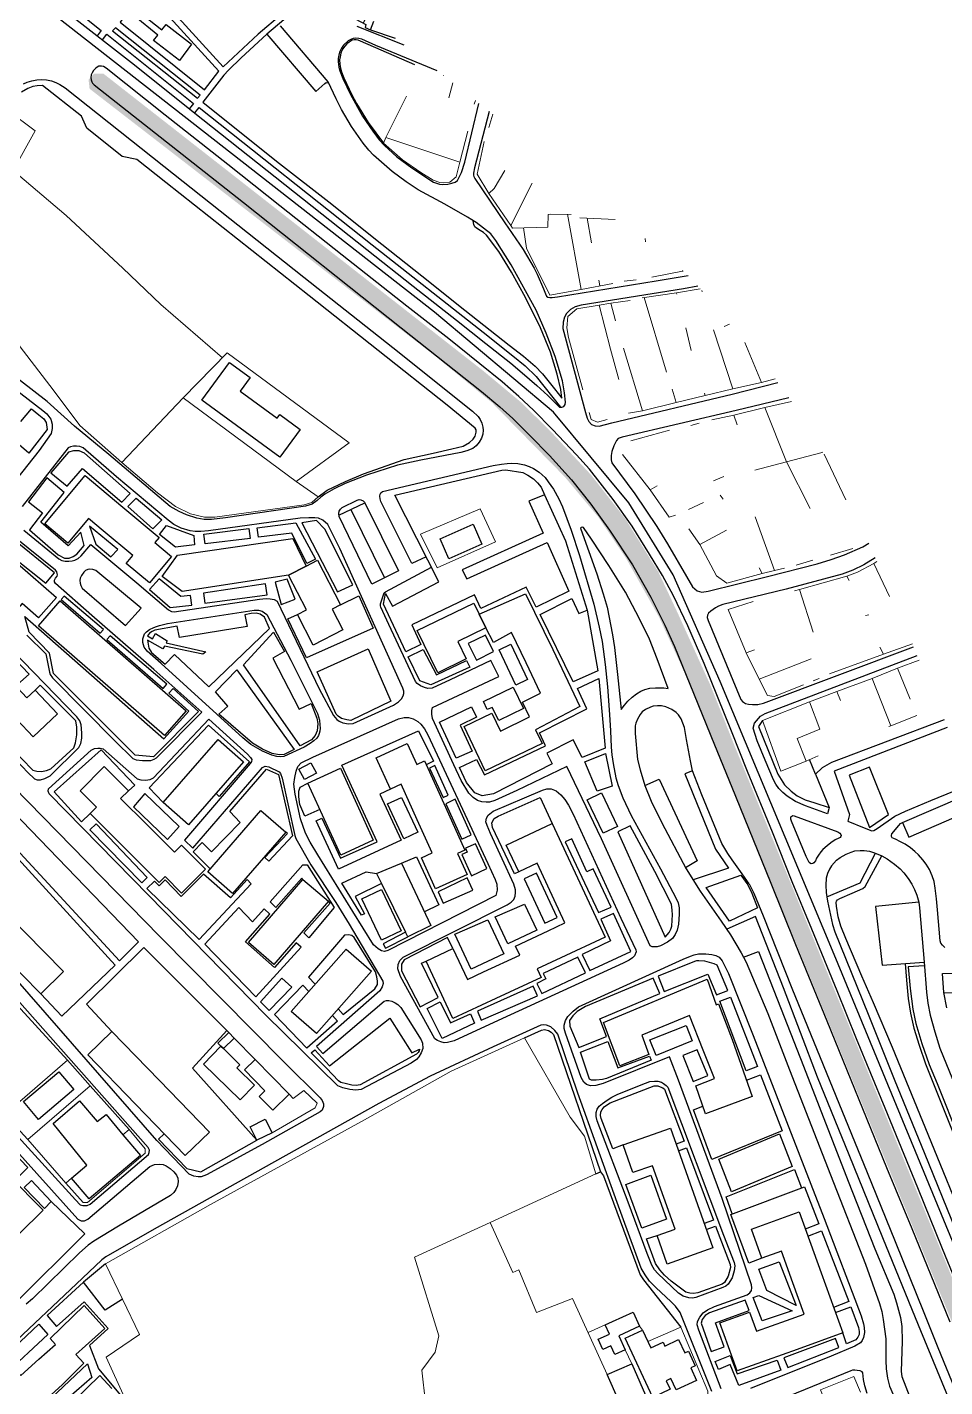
# Model space of a CAD drawing. Header units: metres. Extents: x -1319 to 2200, y -1209 to 1268.
# Drawn here: x 715.5 to 1026.6, y -133.4 to 327.3 of the extents above; entities that cross this region are included whole.
import ezdxf

# ---------------------------------------------------------------- set-up
doc = ezdxf.new("R2010")
doc.units = ezdxf.units.M
for name, color, linetype, lineweight, true_color in [('CLADIRI_CONTUR', 7, 'Continuous', 25, 0x4b5962), ('LIMITA_STUDIU', 7, 'Continuous', 25, 0x354c40), ('PARCELE_CONTUR', 7, 'Continuous', 13, 0xb58c63), ('PAVAJ', 7, 'Continuous', 25, 0xd1d6d2), ('STRAZI', 7, 'Continuous', 25, 0xc4cccb), ('VERDE_PLIN', 7, 'Continuous', 25, 0x286847)]:
    doc.layers.add(name, color=color, linetype=linetype, lineweight=lineweight, true_color=true_color)

msp = doc.modelspace()

# ---------------------------------------------------------------- hatches: boundary and pattern name
at = {"layer": 'VERDE_PLIN'}
h = msp.add_hatch(color=256, dxfattribs=at)
h.dxf.hatch_style = 1
h.paths.add_polyline_path([(873.02, 200.16), (897.77, 174.91), (909.18, 161.27), (918.59, 147.27), (929.64, 127.57), (940.73, 103.52), (949.02, 82.81), (1053.29, -170.39), (1056.74, -164.06), (955.31, 83.83), (947.18, 104.23), (936.07, 128.72), (929.57, 142.57), (918.26, 160.78), (906.7, 175.56), (893.54, 189.73), (883.17, 200.02), (870.09, 210.88), (741.38, 311.56), (738.15, 311.51), (736.34, 309.5), (736.68, 306.45), (853.69, 215.99), (873.02, 200.16)])

# ---------------------------------------------------------------- linework, layer by layer
at = {"layer": 'CLADIRI_CONTUR'}
for points in [[(791.1, 208.64), (787.7, 203.98), (800.26, 194.81), (801.14, 196.03), (808.06, 190.98), (801.18, 181.56), (774.72, 200.88), (784.11, 213.74), (791.1, 208.64)], [(751.3, 148.25), (741.23, 156.69), (736.29, 160.83), (729.28, 152.47), (721.48, 159.01), (735.21, 175.38), (747.95, 164.7), (760.22, 154.42), (758.82, 152.75), (764.49, 148), (756.96, 139.02), (749.09, 145.62), (751.3, 148.25)], [(869.66, 152.1), (858.51, 147.17), (855.52, 153.95), (866.67, 158.88), (869.66, 152.1)], [(766.43, 148.38), (805.57, 154.03), (810.08, 144.73), (804.08, 141.62), (768.04, 136.08), (761.24, 141.2), (766.43, 148.38)], [(685.52, 113.73), (698.69, 130.07), (712.21, 145.57), (725.41, 134.07), (719.4, 127.17), (713.83, 132.02), (706.33, 123.42), (699.53, 115.62), (705.65, 110.29), (715.38, 100.06), (718.24, 102.69), (725.75, 94.69), (717.52, 86.81), (711.98, 92.73), (709.88, 90.66), (698.5, 102.08), (698.5, 102.08), (685.52, 113.73)], [(810.18, 129.92), (804.08, 141.62), (810.08, 144.73), (813.9, 146.74), (821.78, 131.62), (818.89, 130.11), (822.52, 123.15), (812.52, 117.94), (807.11, 128.32), (810.18, 129.92)], [(885.85, 93.65), (883.48, 98.63), (889.55, 101.67), (884.72, 111.9), (879.74, 122.16), (873.59, 118.84), (871, 123.79), (868.75, 128.39), (884.45, 135.35), (893.73, 116.44), (893.73, 116.44), (902.89, 97.11), (887.89, 89.26), (887.89, 89.26), (890.14, 84.59), (870.77, 75.35), (863.63, 90.31), (873, 94.89), (875.96, 88.71), (885.85, 93.65)], [(762.08, 87.27), (719.31, 124.46), (726.65, 132.9), (769.41, 95.7), (762.08, 87.27)], [(864.36, 113.23), (854.7, 108.52), (847.72, 122.85), (866.91, 132.19), (868.75, 128.39), (871, 123.79), (861.48, 119.16), (864.36, 113.23)], [(788.87, 78.36), (770.16, 57.05), (761.58, 64.58), (780.29, 85.89), (788.87, 78.36)], [(847.61, 77.5), (850.16, 78.66), (857.27, 63.04), (863.9, 48.47), (861.37, 47.32), (864.62, 40.17), (853.95, 35.32), (849.16, 45.84), (852.83, 47.51), (847.74, 58.7), (842.25, 70.75), (838.64, 69.11), (833.79, 79.76), (844.38, 84.58), (847.61, 77.5)], [(733.48, 68.59), (741.65, 76.76), (749.82, 68.59), (747.21, 65.98), (756.05, 57.14), (765.48, 47.71), (767.88, 50.11), (775.94, 42.05), (767.81, 33.92), (762.27, 39.46), (760.29, 37.47), (748.33, 49.42), (736.88, 60.88), (739.04, 63.04), (733.48, 68.59)], [(809.51, 72.34), (807.6, 75.91), (811.64, 78.08), (813.56, 74.51), (809.51, 72.34)], [(821.83, 46.77), (810.68, 71.13), (821.69, 76.17), (832.84, 51.81), (821.83, 46.77)], [(915.63, 56.49), (910.78, 54.18), (905.36, 65.52), (910.21, 67.84), (915.63, 56.49)], [(785.17, 33.79), (776.71, 41.14), (794.73, 61.91), (803.19, 54.57), (785.17, 33.79)], [(850.75, 10.87), (859.83, 15.1), (864.73, 4.59), (870.23, 7.16), (882.48, 12.86), (881.03, 15.96), (892.15, 21.15), (897.82, 23.79), (888.39, 44.01), (882.14, 41.1), (877.92, 50.16), (893.51, 57.43), (911.45, 18.95), (896.44, 11.95), (888.41, 8.2), (889.75, 5.33), (874.42, -1.81), (859.83, -8.61), (850.75, 10.87)], [(817.61, 31.12), (799.12, 9.71), (790.52, 17.14), (809.01, 38.54), (817.61, 31.12)], [(835.64, 17.98), (828.96, 31.95), (835.59, 35.12), (842.27, 21.15), (835.64, 17.98)], [(720.13, -0.29), (700.69, 19.45), (708.45, 27.09), (727.88, 7.35), (720.13, -0.29)], [(832.2, 7.43), (813.57, -13.72), (805.04, -6.21), (823.67, 14.94), (832.2, 7.43)], [(945.99, 4.69), (949.11, -3.94), (949.91, -3.61), (954.53, -15.75), (961.27, -35.03), (945.49, -40.91), (942.22, -31.46), (948.48, -28.98), (944.7, -19.32), (940.09, -7.62), (923.9, -14.28), (926.3, -20.85), (916.37, -24.63), (910.88, -9.95), (945.99, 4.69)], [(687.17, -39.57), (720.92, -73.55), (712.86, -81.56), (679.1, -47.58), (683.7, -42.96), (650.39, -8.69), (658.4, -0.94), (691.89, -34.96), (687.17, -39.57)], [(769.12, -55.08), (752.21, -37.63), (736.03, -20.95), (744.25, -12.98), (760.42, -29.66), (777.34, -47.11), (769.12, -55.08)], [(781.22, -17.97), (780.18, -17), (783.85, -13.33), (785.69, -15.3), (782.09, -18.81), (781.22, -17.97)], [(792.57, -31.2), (787.68, -36.2), (775.27, -24.06), (781.22, -17.97), (782.09, -18.81), (787.65, -24.26), (786.58, -25.34), (792.57, -31.2)], [(798.74, -39.68), (794.16, -34.99), (796.13, -33.07), (789.21, -26), (792.8, -22.49), (804.29, -34.25), (798.74, -39.68)], [(731.34, -32.72), (719.31, -42.8), (714.25, -36.75), (726.28, -26.67), (731.34, -32.72)], [(747.99, -47.98), (747.99, -47.98), (753.95, -55.03), (736.54, -69.77), (730.57, -62.72), (735.77, -58.33), (724.29, -44.22), (733.28, -36.52), (739.3, -43.53), (742.32, -41.09), (747.99, -47.98)], [(796.22, -42.71), (798.52, -47.31), (793.41, -49.87), (791.11, -45.27), (796.22, -42.71)], [(933.58, -45.75), (947.94, -86.36), (932.49, -91.82), (929.06, -82.1), (935.13, -79.95), (927.55, -58.48), (920.86, -60.84), (917.53, -51.42), (933.58, -45.75)], [(974.8, -58.73), (954.25, -67.3), (949.97, -56.33), (970.6, -47.72), (974.8, -58.73)], [(976.48, -120.73), (956.24, -128.03), (950.36, -111.73), (960.42, -108.1), (962.77, -114.61), (972.95, -110.94), (978.89, -108.79), (975.07, -98.22), (971.18, -87.41), (964.56, -89.8), (961.03, -79.99), (977.19, -74.16), (984.62, -94.77), (991.97, -115.15), (976.48, -120.73)], [(706.74, -146.86), (698.68, -154.12), (703.62, -159.6), (695.79, -166.65), (684.48, -154.11), (700.37, -139.8), (712.6, -128.77), (713.38, -129.63), (719.52, -124.09), (725.1, -119.06), (723.3, -117.06), (734.86, -105.9), (741.82, -113.62), (732.06, -122.42), (734.74, -125.38), (727.34, -132.77), (718.78, -140.49), (716.55, -138.02), (706.74, -146.86)], [(914.72, -122.51), (913.37, -119.54), (910.63, -120.79), (909.05, -117.32), (912.88, -115.58), (911.45, -112.43), (913.92, -111.31), (920.94, -108.12), (923.12, -112.91), (916.09, -116.1), (918.27, -120.89), (914.72, -122.51)], [(932.15, -131.36), (933.51, -134.26), (927.63, -137.01), (918.24, -116.92), (924.11, -114.17), (926.98, -120.24), (931.08, -118.33), (931.68, -119.61), (936.36, -117.43), (938.45, -121.92), (939.65, -121.36), (941.97, -126.33), (940.45, -127.04), (942.43, -131.29), (935.57, -134.49), (933.76, -130.61), (932.15, -131.36)], [(919.54, -146.08), (912.17, -129.24), (920.52, -125.59), (927.89, -142.43), (919.54, -146.08)]]:
    msp.add_lwpolyline(points, close=True, dxfattribs=at)
at = {"layer": 'LIMITA_STUDIU'}
msp.add_lwpolyline([(1040.11, -110.56), (989.66, 11.69), (950.46, 105.61), (934.55, 141.7), (919.42, 166.15), (893.99, 196.81), (853.63, 230.76), (719.55, 335.48), (662.11, 381.28), (621.55, 413.55), (591.28, 431.79), (549.56, 447.32), (429.26, 468.99), (309.99, 484.25), (270.14, 489.23), (197.57, 511.35), (34.44, 566.53)], dxfattribs=at)
at = {"layer": 'PARCELE_CONTUR'}
for points in [[(856.54, 310.94), (856.61, 310.92)], [(859.78, 308.43), (858.48, 303.42)], [(844.15, 303.95), (837.11, 289.89), (862.19, 281.53), (864.9, 292.13)], [(867.45, 302.45), (867.05, 301.2)], [(710.75, 278.71), (718.19, 292.16), (708.9, 299.17), (700.88, 286.15), (710.75, 278.71)], [(872.02, 293.36), (873.34, 297.85)], [(837.11, 289.89), (836.33, 288.07), (842.78, 282.4), (848.92, 278.09), (853.1, 275.43), (855.43, 274.65), (856.69, 274.57), (858.81, 274.78), (860.89, 276.58), (862.19, 281.53)], [(870.43, 288.56), (868.04, 277.48), (872, 270.97), (873.83, 272.6), (877.46, 278.73)], [(747.56, 179.85), (733.36, 192.29), (724.7, 204.01), (710.25, 222.83), (709.15, 225.1), (708.23, 227.83), (705.25, 250.4), (697.85, 256.78), (710.75, 278.71), (728.78, 263.46), (747.93, 245.61), (760.87, 233.38), (781.7, 215.31)], [(872, 270.97), (879.46, 260.08), (886.69, 274.5)], [(893.07, 263.92), (892.1, 263.87), (892, 259.54), (880.01, 259.23), (879.46, 260.08)], [(898.69, 263.9), (903.34, 238.45), (892.7, 236.56), (884.76, 252.43), (883.82, 259.33)], [(893.07, 263.92), (899.87, 263.89)], [(902.87, 262.66), (914.79, 262.13)], [(906.77, 254.2), (905.32, 262.55)], [(925, 255.66), (925.15, 254.61)], [(937.67, 244.86), (937.71, 244.65), (927.26, 242.61)], [(937.87, 244.68), (937.71, 244.65)], [(903.34, 238.45), (914.01, 240.45)], [(909.29, 241.61), (909.63, 239.63)], [(917.94, 241.29), (921.97, 241.69)], [(924.03, 235.66), (935.63, 237.35), (935.71, 236.79)], [(932.25, 210.43), (924.64, 235.75)], [(935.63, 237.35), (943.67, 238.69)], [(944.38, 237.59), (944.24, 238.04)], [(909.47, 233.13), (901.79, 231.91), (898.83, 229.26), (898.49, 225.42), (898.99, 222.15), (903.84, 204.45)], [(913.42, 233.74), (909.47, 233.13), (913.22, 218.21), (916.12, 207.94)], [(914.97, 227.85), (913.42, 233.74), (919.92, 234.71)], [(951.74, 225.84), (953.65, 226.7)], [(938.76, 225.43), (940.56, 217.8)], [(948.14, 224.77), (954.78, 204.78), (964.42, 206.92), (958.83, 220.45)], [(783.27, 216.91), (768.35, 201.7), (806.71, 173.42), (824.65, 186.49), (783.27, 216.91)], [(917.67, 218.5), (924.05, 197.33), (935.49, 200.1), (934.15, 204.64)], [(964.42, 206.92), (969.03, 208.15)], [(935.49, 200.1), (945.33, 202.54), (945.12, 203.28)], [(945.33, 202.54), (954.78, 204.78)], [(768.35, 201.7), (747.56, 179.85), (759.66, 169.56), (765.79, 164.85), (770.92, 162.42), (775.66, 161.28), (779.19, 161.32), (809.36, 165.48), (812.05, 166.24), (814.11, 168.13), (806.71, 173.42)], [(972.92, 179.99), (965.53, 198.44), (955.08, 195.86), (956.22, 192.56)], [(974.6, 200.48), (965.53, 198.44)], [(906.04, 196.73), (906.7, 194.35), (908.86, 193.52), (912.08, 194.41)], [(919.38, 196.49), (924.05, 197.33)], [(947.56, 194.25), (955.08, 195.86)], [(920.18, 187.18), (933.22, 190.77)], [(940.53, 192.38), (943.37, 193.18)], [(917.37, 182.49), (926.68, 170.49), (929.07, 171.92)], [(962.2, 177.17), (972.92, 179.99), (980.97, 164.21)], [(972.92, 179.99), (984.61, 183.08), (985.28, 183.25)], [(985.67, 182.61), (993.06, 167.13)], [(926.68, 170.49), (933.11, 161.23), (935.25, 162)], [(951.72, 175.06), (948.22, 173.6)], [(944.79, 166.25), (939.69, 163.83)], [(950.46, 168.68), (951.4, 167.38)], [(848.84, 155.49), (869.09, 164.07), (874.3, 152.89), (854.55, 144.15), (848.84, 155.49)], [(962.25, 161.36), (968.89, 143.21), (972.24, 143.99)], [(939.78, 157.31), (943.56, 151.98), (952.53, 156.88)], [(943.56, 151.98), (949.16, 141.4), (952.68, 138.88), (964.64, 142.22), (963.69, 144.1)], [(987.88, 148.43), (995.45, 150.66)], [(964.64, 142.22), (968.89, 143.21)], [(976.17, 145.06), (981.84, 146.73)], [(993.36, 141.24), (996.94, 142.6), (1002.48, 145.56), (1007.8, 134.44)], [(1002.48, 145.56), (1003.58, 146.25)], [(977.37, 136.75), (993.36, 141.24), (994.18, 139.85)], [(981.95, 122.27), (977.37, 136.75), (975.66, 136.34)], [(959.27, 115.32), (953.16, 130.02), (961.65, 132.66)], [(999.74, 127.94), (1000.85, 128.17)], [(962.09, 116.32), (959.27, 115.32), (963.61, 106.41)], [(1004.55, 117.27), (1005.85, 114.8), (987.52, 108.14)], [(1015.58, 118.32), (1005.85, 114.8)], [(981.23, 113.24), (963.61, 106.41), (966.51, 100.87), (968.71, 100.55), (978.63, 104.51)], [(1010.53, 110.09), (1017.87, 112.86)], [(981.93, 105.86), (983.97, 106.66)], [(989.98, 102.19), (1001.94, 106.6), (1008.33, 90.61), (1007.59, 90.36)], [(1014.86, 99.61), (1010.53, 110.09), (1001.94, 106.6)], [(980.66, 98.7), (989.98, 102.19), (991.18, 99.17)], [(980.66, 98.7), (984.25, 89.47), (976.51, 86.33), (979.53, 78.65), (971.03, 75.25), (964.74, 92.43), (980.66, 98.7)], [(1008.33, 90.61), (1017.1, 94.09)], [(979.53, 78.65), (983.69, 80.37)], [(783.85, -13.33), (783.24, -12.66), (771.56, -25.39), (793.41, -49.87)], [(723.38, -174.48), (717.55, -166.39), (748.64, -137.32), (742.34, -123.37), (753.61, -115.68), (742.02, -91.77), (777.72, -71.69), (829.9, -42.95), (859.23, -26.48), (884.1, -15.18), (899.56, -42.07), (904.43, -48.5), (908.26, -61.23), (872.44, -77.78)], [(785.69, -15.3), (792.8, -22.49)], [(715.75, -49.59), (707.93, -41.09), (729.15, -22.69), (736.88, -31.48)], [(730.57, -62.72), (728.62, -64.44), (715.75, -49.59), (736.88, -31.48), (750.09, -46.21), (747.99, -47.98)], [(798.52, -47.31), (813.2, -38.92), (813.79, -37.28), (809.29, -32.95), (805.68, -35.75), (804.29, -34.25)], [(750.09, -46.21), (755.47, -52.72), (755.47, -54.23), (736.02, -71), (734.51, -70.95), (728.62, -64.44)], [(850.59, -138.87), (849.25, -127.78), (853.87, -121.73), (855.05, -116.18), (846.81, -89.46), (872.44, -77.78), (880.17, -94.67), (882.19, -93.83), (888.15, -108.2), (900.42, -103.5), (912.17, -129.24)], [(911.45, -112.43), (905.69, -115.04)], [(923.12, -112.91), (924.11, -114.17)], [(925.93, -118.03), (937.14, -113.24), (946.3, -134.92), (946.09, -137.19), (936.68, -141.06)], [(918.27, -120.89), (920.52, -125.59)], [(987, -140.88), (984.45, -134.48), (995.76, -129.94), (997.95, -135.24)]]:
    msp.add_lwpolyline(points, dxfattribs=at)
at = {"layer": 'PAVAJ'}
for points in [[(780.9, 339.84), (779.75, 337.95), (792.65, 330.76), (795.13, 335.09), (796.93, 334.08), (801.11, 341.66), (799.5, 342.59), (800.16, 343.89), (809.86, 338.64), (793.77, 324.98), (782.01, 313.85), (757.6, 340.74), (743.27, 356.53), (741.3, 358.68), (740.29, 359.6), (729.03, 366.16), (715.46, 349.01)], [(717.03, 341.92), (718.65, 343.87), (740.6, 326.24), (739.27, 324.4)], [(748.31, 330.71), (747, 329.07), (775.67, 306.13), (780.46, 312.43), (755.63, 339.78), (752.77, 336.55)], [(829.47, 328.66), (811.94, 337.83), (796.81, 324.93), (813.37, 305.52), (816.41, 308.23), (816.9, 308.52), (817.72, 308.45)], [(753.12, 332.79), (761.18, 326.42), (762.65, 328.25), (771.2, 321.53), (767.1, 316.02), (758.3, 322.79), (759.77, 324.64), (751.79, 331.17)], [(744.5, 326.07), (773.26, 303.27), (774.12, 304.28), (745.42, 327.14), (744.5, 326.07)], [(830.67, 331.17), (829.47, 328.66), (830.36, 328.26), (830.06, 327.25), (831.95, 326.39), (833.05, 329.31)], [(741.07, 323), (742.56, 324.9), (771.9, 301.45), (770.51, 299.74)], [(796.81, 324.93), (788.1, 316.9), (783.77, 312.72), (782.19, 311.04), (775.01, 301.88), (800.09, 281.97), (818.83, 267.31), (833.07, 255.92), (849.29, 243.02), (863.91, 231.38), (878.87, 219.62), (883.78, 215.8), (887.69, 212.43), (890.17, 209.83), (894.25, 204.79), (896.81, 201.55), (896.43, 204.54), (895.17, 209.7), (892.9, 217.14), (889.54, 225.46), (884.46, 235.71), (879.67, 244.28), (875.42, 251.26), (871.26, 256.89), (870.21, 257.79), (869.1, 258.44), (867.82, 259.22), (867.29, 259.68), (866.94, 260.44), (866.73, 261.69)], [(846.94, 314.6), (828.51, 322.6), (827.76, 322.96), (827.06, 323.04), (826.31, 323.02), (825.66, 322.89), (824.69, 322.28), (823.93, 321.72), (823.16, 320.94), (822.48, 320.01), (822.09, 319.15), (821.83, 318.48), (821.62, 317.26), (821.43, 316.21), (821.54, 314.83), (821.71, 313.44), (822.11, 312.16), (822.88, 310.14), (825.57, 304.41), (827.17, 301.49), (831.12, 294.97), (836.33, 288.07)], [(831.95, 326.39), (840.3, 323.65)], [(814.11, 168.13), (817.22, 170.4), (823.44, 173.42), (829.57, 175.99), (843.35, 180.78), (853.1, 182.92), (859.48, 184.39), (863.31, 185.31), (865.49, 186.53), (866.75, 187.67), (867.42, 188.72), (867.72, 190.04), (867.72, 190.92), (867.38, 191.41), (857.87, 199.24), (811.15, 236.3), (762.53, 274.74), (752.66, 282.52), (747.75, 283.52), (735.77, 293.15), (733.88, 297.18), (720.77, 307.51), (718.92, 307.39), (717.45, 307.18), (715.73, 306.51), (713.65, 305.25)], [(772.3, 298.32), (773.82, 300.07), (832.51, 253.53), (870.11, 223.96), (880.14, 215.99), (884.34, 212.55), (888.04, 208.89), (896.36, 198.58)], [(713.41, 193.7), (716.94, 197.96), (719.46, 195.94), (721.14, 194.56), (721.98, 193.34), (722.32, 190.99), (716.1, 182.96), (709.49, 188.6)], [(723.58, 176.29), (729.06, 171.77), (734.3, 177.72), (747.61, 166.33), (750.47, 169.32), (734.97, 182.97), (733.1, 183.75), (731.23, 183.75), (729.51, 183.31), (723.58, 176.29)], [(836.95, 135.37), (839.34, 131.13), (855.1, 139.36), (840.18, 168.73), (876.44, 177.22), (877.83, 177.3), (883.54, 176.42), (885.27, 175.54), (887.11, 174.23), (888.54, 172.93), (889.76, 171.46), (890.94, 168.9), (885.56, 166.67), (890.39, 155.87), (862.96, 143.48), (864.51, 140.37), (891.74, 152.68), (899.09, 136.21), (888.08, 130.79), (884.72, 137.51), (869.34, 130.33), (867.11, 134.91), (845.9, 124.79), (848.94, 118.16), (843.92, 115.66), (836.3, 131.78), (836.95, 135.37)], [(728.06, 169.59), (722.24, 174.59), (716.02, 166.48), (720.68, 162.72), (716.27, 157.03), (726.02, 148.5), (728.12, 147.41), (729.72, 147.41), (731.1, 147.95), (732.36, 148.79), (734.84, 151.65), (733.66, 156.23), (729.38, 151.61), (720.18, 159.63), (728.06, 169.59)], [(749.69, 164.86), (752.47, 167.72), (761.12, 160.37), (758.12, 157.3), (749.69, 164.86)], [(821.19, 162.01), (830.02, 166.13)], [(890.94, 168.9), (897.97, 153.27), (905.39, 129.72)], [(825.28, 163.92), (836.63, 140.73)], [(736.69, 158.2), (738.79, 152.15), (743.92, 147.87), (746.23, 150.37), (736.69, 158.2)], [(760.39, 155.35), (762.78, 158.46), (772.02, 155.01), (772.28, 151.9), (765.85, 151.1), (760.39, 155.35)], [(775.4, 155.53), (790.61, 157.42), (791.07, 154.1), (775.87, 152.28), (775.4, 155.53)], [(793.5, 157.67), (806.57, 159.39), (813.21, 147), (810.27, 145.57), (805.23, 155.82), (793.9, 154.51), (793.5, 157.67)], [(808.63, 159.33), (820.69, 135.93), (825.9, 138.3), (816.44, 157.19), (813.55, 160.13), (808.63, 159.33)], [(702, 146.5), (707.12, 142.38), (711.3, 147.3), (721.81, 138.91), (724.83, 142.46), (710.92, 153.66), (708.03, 153.89), (702, 146.5)], [(757.03, 136.8), (764.04, 130.62), (771.33, 131.44), (770.85, 134.68), (767.63, 134.38), (760.26, 140.33), (757.03, 136.8)], [(775.74, 132.15), (796.88, 135.01), (796.29, 138.71), (775.26, 135.47), (775.74, 132.15)], [(799.53, 139.21), (801.67, 131.71), (806.41, 133.48), (803.6, 140.24), (799.53, 139.21)], [(727.01, 133.33), (740.25, 121.98), (741.36, 123.23), (728.04, 134.52), (727.01, 133.33)], [(821.78, 131.62), (827.91, 134.64), (832.83, 123.64), (810.23, 113.59), (803.88, 126.79), (807.11, 128.32)], [(889.38, 128.29), (900.14, 133.71), (902.58, 128.63), (905.39, 129.72), (908.96, 109.17), (900.64, 105.5), (889.38, 128.29)], [(714.77, 127.57), (761.85, 86.14), (770.29, 95.55), (763.49, 101.69), (765, 103.24), (773.57, 95.39), (758.37, 80.05), (752.14, 80.68), (724.47, 108.34), (723.07, 115.22), (716.16, 122.3), (714.77, 127.57)], [(789.27, 128.16), (790.08, 124.2), (767.14, 120.55), (766.31, 124.37), (758.82, 122.99), (757.92, 122.56), (757.01, 121.99), (756.28, 121.04), (757.96, 120.1), (759.05, 121.85), (763.01, 119.37), (762.66, 118.69), (776.05, 115.7), (775.11, 114.87), (762.1, 117.62), (761.54, 116.61), (756.28, 119.59), (756.8, 116.86), (757.62, 115.41), (762.27, 111.45), (765.51, 114.76), (777.06, 103.81), (797.66, 123.57), (795.94, 127.4), (794.51, 128.36), (793.17, 128.74), (791.45, 128.64), (789.27, 128.16)], [(742.57, 119.78), (761.58, 103.26), (762.82, 104.65), (743.62, 121.01), (742.57, 119.78)], [(788.82, 111.22), (799.07, 122.35), (802.73, 115.72), (798.78, 113.53), (807.68, 96.18), (811.76, 98.15), (813.73, 93.15), (814.03, 91.31), (813.86, 88.91), (813.19, 87.31), (811.93, 85.84), (808.02, 83.74), (788.82, 111.22)], [(864.96, 118.46), (867.79, 112.87), (873.55, 115.79), (870.89, 121.32), (864.96, 118.46)], [(813.8, 108.89), (831.11, 116.62), (838.75, 98.93), (825.27, 92.34), (823.92, 92.55), (822.12, 93.05), (820.9, 93.89), (820.23, 94.56), (813.8, 108.89)], [(849.79, 116.45), (854.33, 107.88), (864.44, 112.71), (865.52, 110.45), (852.4, 104.48), (848.62, 105.78), (844.63, 113.97), (849.79, 116.45)], [(879.43, 118.22), (885.14, 106.28), (881.15, 104.35), (875.5, 116.3), (879.43, 118.22)], [(704.41, 112.82), (712.26, 104.57), (716.23, 108.1), (711.39, 113.16), (704.41, 112.82)], [(786.64, 109.54), (806, 82.5), (802.62, 80.87), (800.9, 80.72), (798.61, 81.16), (795.25, 82.63), (791.91, 84.67), (780.48, 94.54), (783.53, 97.23), (779.37, 102.06), (786.64, 109.54)], [(902.09, 103.19), (909.27, 106.65), (911.41, 82.96), (903.64, 79.85), (900.58, 85.79), (891.62, 81.26), (893.44, 77.64), (873.61, 67.47), (869.74, 66.88), (867.3, 67.81), (864.45, 71.34), (862.09, 76.46), (867.81, 79.15), (870.58, 73.94), (891.24, 83.82), (889.2, 88.14), (905.2, 96.3), (902.09, 103.19)], [(709.88, 90.66), (706.15, 87.07), (717.41, 75.6), (718.79, 75.22), (720.35, 75.14), (722.07, 75.39), (723.58, 75.98), (731.33, 83.14), (731.92, 84.83), (732.34, 87.56), (732.34, 90.16), (731.96, 92.22), (719.97, 104.36), (718.24, 102.69)], [(870.18, 98.81), (880.31, 103.68), (883.82, 96.43), (875.39, 92.42), (873.12, 96.79), (871.48, 96.05), (870.18, 98.81)], [(855.25, 91.81), (866.17, 96.98), (867.81, 93.53), (862.3, 90.76), (866.42, 81.94), (860.96, 79.56), (855.25, 91.81)], [(964.74, 92.43), (963.44, 90.39), (969.96, 74.24), (972.29, 70.56), (974.49, 68.48), (976.57, 66.87), (979.25, 65.52), (982.52, 64.42), (987.34, 62.86)], [(761.58, 64.58), (756.86, 69.55), (777.02, 90.81), (790.85, 78.42), (780.57, 66.6), (779.52, 67.7)], [(838.64, 69.11), (835.1, 67.41), (842.33, 51.82), (821.07, 41.97), (813.5, 58.38), (815.39, 59.26), (821.7, 45.73), (834.13, 51.23), (822.24, 77.24), (848.17, 88.84), (853.23, 78.59), (850.73, 77.4)], [(736.88, 60.88), (733.92, 58.04), (724.67, 68.21), (740.56, 82.49), (751.98, 70.5), (749.82, 68.59)], [(904.6, 78.42), (911.54, 81.17), (913.78, 70.14), (908.74, 68.46), (904.6, 78.42)], [(982.77, 74.22), (980.74, 79.15)], [(695.47, 77.13), (753.24, 17.38), (746.82, 10.95), (690.22, 72.21), (695.47, 77.13)], [(777.56, 42.12), (771.76, 47.9), (774.87, 51.01), (778.06, 47.86), (787.73, 57.86), (784.2, 61.56), (796.68, 75.84), (800.75, 74.08), (805.42, 53.32), (797.43, 44.75), (796.13, 45.97), (803.78, 54.04), (803.19, 54.57)], [(851.92, 76.26), (856.53, 66.28), (858.28, 67.09), (853.72, 77.09), (851.92, 76.26)], [(941, 75.3), (938.46, 74.31), (948.83, 48.81), (953.29, 42.34), (941.27, 38.35)], [(994.17, 73.84), (1001.09, 56.16), (1007.51, 60.56), (1001.01, 76.54), (994.17, 73.84)], [(814.78, 62.17), (809.6, 59.91), (807.96, 63.86), (807.58, 66.46), (807.62, 68.48), (808.08, 69.74), (810.68, 71.13)], [(924.93, 70.38), (929.76, 72.46), (942.66, 44.86), (938.69, 42.43)], [(751.61, 63.17), (763.14, 52.01), (767.07, 56.44), (755.39, 67.66), (751.61, 63.17)], [(842.44, 66.32), (847.93, 54.49), (843.22, 52.31), (837.69, 64.09), (842.44, 66.32)], [(857.44, 64.17), (862.86, 52.2), (866.04, 53.68), (860.58, 65.7), (857.44, 64.17)], [(882.14, 41.1), (880.66, 40.42), (873.27, 56.09), (873.02, 57.75), (873.82, 59.15), (875.16, 59.99), (889.37, 66.31), (893.51, 57.43)], [(736.73, 55.33), (754.39, 37.36), (756.23, 39.17), (738.93, 57.41), (736.73, 55.33)], [(915.76, 54.68), (931.81, 19.01), (933.13, 20.54), (933.7, 21.63), (934.01, 22.69), (934.18, 24.66), (934.24, 26.53), (934.16, 28.15), (933.99, 30.14), (928.3, 41.21), (919.9, 56.68), (915.76, 54.68)], [(1012.28, 57.84), (1014.37, 52.83), (1029.73, 59.54), (1030.05, 17.83), (1035.01, 17.83)], [(720.13, -0.29), (727.28, -7.87), (745.39, 9.44), (706.57, 51.96), (694.38, 40.78), (697.64, 37.27)], [(897.88, 51.21), (909.22, 27.26), (913.47, 29.16), (907.43, 42.14), (905.19, 41.13), (900.19, 52.28), (897.88, 51.21)], [(842.38, 44.06), (847.5, 46.12), (855.11, 29.86), (850.18, 27.57)], [(866.13, 39.73), (871.36, 42.17), (867.45, 50.57), (864.09, 49.14), (864.68, 47.73), (862.89, 46.94), (866.13, 39.73)], [(986.62, 32.65), (997.85, 37.4), (1003.04, 47.44)], [(1057.22, -136.77), (1045.27, -107.68), (1033.59, -78.85), (1021.95, -50.41), (1008.88, -18.44), (1002.37, -3.35), (998.42, 5.76), (993.04, 18.54), (991.36, 22.65), (990.44, 25.89), (989.85, 29.5), (989.72, 30.72), (989.83, 31.18), (990.25, 31.6), (990.99, 32.02), (995.14, 33.87), (998.84, 35.43), (999.58, 36.14), (1005.21, 46.56)], [(809.01, 38.54), (808.63, 38.9), (799.83, 29.03), (797.86, 30.89), (808.95, 43.49), (810.38, 43.45), (819.62, 29), (810.96, 18.71), (809.29, 20.38), (818.2, 30.47), (817.61, 31.12)], [(833.97, 40.57), (842.38, 44.06), (852.38, 22.93), (844.61, 19.02)], [(756.13, 35.39), (773.86, 18.21), (791.42, 37.08), (790.08, 38.5), (784.43, 32.26), (775.33, 40.26), (767.77, 32.74), (762.33, 38.38), (760.31, 36.35), (758.63, 37.94), (756.13, 35.39)], [(822.24, 37.21), (830.48, 41.08), (833.97, 40.57), (835.65, 37.09), (826.65, 32.72), (829.89, 26.88), (828.88, 26.41), (822.24, 37.21)], [(835.65, 37.09), (843.78, 20.66)], [(856.59, 30.46), (866.56, 34.9), (864.67, 39.1), (854.79, 34.35), (856.59, 30.46)], [(883.99, 38.67), (890.95, 23.66), (895.22, 25.67), (888.2, 40.63), (883.99, 38.67)], [(957.45, 39.92), (959.78, 36.67), (961.19, 33.81), (963.08, 28.93), (953.62, 24.4), (945.68, 35.74), (957.45, 39.92)], [(795.89, 28.54), (791.9, 24.17), (787.32, 29), (775.69, 16.56), (793, -1.25), (808.36, 15.58), (806.73, 17.07), (799.38, 8.7), (789.51, 17.32), (797.75, 26.72), (795.89, 28.54)], [(874.12, 25.8), (884.06, 30.17), (888.26, 21.32), (878.47, 16.73), (874.12, 25.8)], [(1017.73, 30.78), (1003.13, 29.33), (1005.35, 9.46), (1019.53, 10.45)], [(860.51, 19.92), (871.68, 24.88), (877.15, 13.28), (866.07, 8.12), (860.51, 19.92)], [(903.69, 13.12), (906.25, 7.61), (920.12, 14.06), (914.28, 26.98), (909.99, 25.09), (913.23, 17.67), (903.69, 13.12)], [(1041.33, -169.23), (1032.15, -147.57), (1017.7, -112.49), (1005.6, -82.91), (994.17, -54.8), (983.45, -28.46), (971.9, 1.79), (962.36, 25.95), (952.64, 21.65)], [(820.93, -5.37), (822.59, -7.26), (833.39, 1.44), (834.27, 2.86), (834.32, 4.04), (834.06, 5.55), (833.56, 7.19), (826.33, 18.79), (825.62, 19.5), (824.4, 19.75), (823.06, 19.67), (810.83, 5.36), (813.13, 2.98)], [(843.78, 20.66), (836.25, 16.73), (837.03, 15.2), (844.61, 19.02), (843.78, 20.66)], [(859.83, 15.1), (858.01, 18.83), (843.32, 11.31), (842.38, 9.84), (842.44, 7.49), (848.74, -4.7), (854.81, -1.46), (849.21, 10.15), (850.75, 10.87)], [(744.25, -12.98), (735.64, -3.71), (755.01, 15.49), (783.24, -12.66)], [(958.37, 12.18), (963.41, 14.15), (969.88, -2.24), (978.71, -24.76), (993.83, -63.75), (1002.91, -86.69), (1009.29, -101.98), (1010.22, -104.97), (1011.56, -109.97), (1011.98, -112.99), (1012.11, -117.91), (1011.81, -128.28), (1012.07, -129.88), (1016.86, -142.49), (1027.02, -164.67), (1030.76, -171.48), (1040.78, -167.93)], [(889.94, -0.1), (904.73, 6.9), (902.2, 12.21), (890.38, 6.67), (891.29, 4.78), (888.27, 3.22), (889.94, -0.1)], [(949.15, -0.61), (953, 0.88), (949.41, 9.43), (948.4, 9.95), (945.27, 10.82), (943.25, 10.9), (942.41, 10.88), (941.78, 10.73), (929.41, 5.69), (931.42, 0.56), (946.21, 6.36), (949.15, -0.61)], [(1013.2, 10.01), (1013.55, 4.34), (1014.14, -1.8), (1014.93, -6.76), (1016.07, -11.84), (1017.92, -17.64), (1020.06, -23.94), (1023, -31.29), (1030.86, -51.04), (1037.06, -48.61)], [(1019.63, 9.27), (1014.14, 8.87), (1014.81, 1.56), (1015.77, -5.45), (1016.78, -10.33), (1018.76, -17.13), (1021.28, -24.19), (1023.97, -30.58), (1031.61, -49.57), (1036.61, -47.48)], [(729.15, -22.69), (702.34, 6.55), (682.18, -10.51), (681.92, -11.3), (681.76, -12.31), (682.05, -13.24), (682.55, -14.2), (707.93, -41.09)], [(794.6, -2.91), (801.81, 5.09), (805.24, 2.05), (797.59, -5.93), (794.6, -2.91)], [(902.48, -18.41), (911.89, -14.71), (909.6, -8.68), (929.93, -0.15), (927.77, 5.04), (904.79, -4.54), (901.93, -6.22), (900.5, -7.65), (899.41, -9.33), (899.49, -11.18), (902.48, -18.41)], [(818.99, -7.56), (820.75, -9.49), (810.33, -18.69), (799.32, -7.3), (808.98, 2.7), (810.97, 0.53)], [(868.2, -6.11), (869.46, -9.21), (888.53, -0.98), (887.02, 2.3), (868.2, -6.11)], [(1026.27, 0.25), (1061.24, 0.08), (1061.84, -0.08), (1062.31, -0.33), (1062.5, -0.77), (1062.41, -5.24), (1049.82, -9.43), (1046.51, -1.02), (1029.89, -7.79), (1031.34, -12.79), (1036.57, -26.46), (1045.5, -48.05), (1060.24, -41.63), (1059.29, -57.37), (1059.23, -63.16), (1059.23, -68.76), (1059.79, -78.86), (1060.05, -80.6), (1061.34, -80.72)], [(855.57, -3), (859.06, -10.08), (865.78, -7.01), (867.21, -10.24), (856.2, -15.33), (851.14, -5.24), (855.57, -3)], [(950.31, -2.72), (953.99, -1.33), (963.08, -24.91), (959.28, -26.38), (950.31, -2.72)], [(816.99, -25.47), (811.84, -20.26), (813, -19.24), (818.04, -24.63), (838.41, -8.5), (845.89, -20.26), (848.5, -19), (848.41, -19.53), (848.1, -20.14), (847.53, -20.68), (828.43, -31.1), (827.09, -31.29), (825.62, -31.17), (823.73, -30.79), (821.9, -30.24), (821.02, -29.74), (816.99, -25.47)], [(884.1, -15.18), (889.91, -12.58), (890.92, -12.32), (892.22, -12.66), (893.19, -13.21), (893.95, -14.05), (909.85, -60.62)], [(926.62, -15.81), (938.9, -10.94), (940.99, -16.2), (928.75, -21.12), (926.62, -15.81)], [(912.39, -16.41), (915.75, -25.36), (926.53, -21.41), (927.05, -22.69), (911.95, -28.99), (910.54, -29.33), (908.4, -29.5), (906.87, -29.48), (906.17, -29.22), (903.08, -20.02), (912.39, -16.41)], [(937.73, -21.2), (941.28, -29.99), (946.2, -27.91), (942.67, -19.23), (937.73, -21.2)], [(917.53, -51.42), (914.01, -52.72), (910.14, -42.55), (909.91, -41.52), (910.02, -40.26), (910.4, -39.49), (911.13, -38.54), (911.89, -38.02), (913.19, -37.22), (928.04, -31.38), (929.26, -31.38), (930.14, -31.71), (931.02, -32.09), (931.61, -32.55), (938.25, -50.16), (935.52, -51.23)], [(959.35, -29.54), (964.13, -27.73), (971.44, -46.72), (947.62, -56.34), (941.44, -39.54), (944.6, -38.34)], [(711.83, -63.1), (715.78, -59.07), (700.78, -43.65), (696.74, -47.37), (711.83, -63.1)], [(761.93, -47.67), (759.99, -49.55), (769.69, -59.46), (774.36, -60.56), (793.41, -49.87)], [(936.31, -53.47), (938.99, -52.41), (948.23, -76.98), (944.99, -78.03)], [(954.55, -74.81), (952.49, -69.01), (975.6, -59.73), (978.01, -66)], [(714.52, -65.86), (721.41, -72.98), (723.7, -70.6), (717, -63.48), (714.52, -65.86)], [(908.26, -61.23), (909.85, -60.62), (910.89, -61.96), (923.33, -95.45), (924.42, -97.13), (937.14, -113.24)], [(926.93, -61.67), (932.26, -76.6), (923.9, -79.66), (918.48, -64.87), (926.93, -61.67)], [(964.56, -89.8), (960.13, -91.47), (954.03, -75), (978.99, -65.64), (983.86, -78.24), (979.27, -79.95)], [(707.27, -87.03), (700.27, -94.2), (710.61, -105.16), (711.41, -105.12), (735.06, -81.53), (723.7, -70.6)], [(945.71, -80.07), (948.9, -79), (953.78, -91.94), (953.99, -92.99), (953.19, -95.93), (951.93, -98.08), (951.09, -98.62), (942.81, -101.56), (941.38, -101.77), (940.16, -101.73), (938.78, -101.31), (933.78, -97.61), (931.59, -95.6), (929.97, -93.81), (928.52, -91.58), (925.5, -83.31), (929.06, -82.1)], [(980.13, -82.32), (984.76, -80.54), (994.03, -104.54), (988.86, -106.53)], [(742.02, -91.77), (734.66, -97.99)], [(963.59, -93.5), (970.44, -91.07), (976.15, -105.81), (966.2, -100.81), (963.59, -93.5)], [(747.8, -103.7), (741.93, -107.49), (734.66, -97.99), (722.35, -109.25), (725.46, -112.99), (734.87, -104.67), (743.02, -113.62), (736.68, -119.46), (739.66, -127.36), (748.31, -137.63)], [(947.33, -121.48), (951.79, -119.89), (948.8, -111.78), (960.23, -107.58), (958.89, -104.05), (946.79, -108.38), (945.4, -109.3), (944.37, -110.6), (943.97, -111.9), (947.33, -121.48)], [(961.57, -103.17), (963.51, -102.45), (974.85, -107.66), (964.7, -111.09), (961.57, -103.17)], [(989.48, -108.24), (994.7, -106.27), (997.27, -113.33), (997.52, -114.72), (997.56, -115.69), (997.1, -116.61), (996.46, -117.55), (993.31, -118.83), (991.97, -115.15)], [(704.66, -126.06), (719.45, -112.24), (722.54, -115.64), (707.67, -129.44), (704.66, -126.06)], [(973.34, -126.86), (990.71, -120.11), (989.58, -117), (972.06, -123.56), (973.34, -126.86)], [(953.84, -122.79), (956.2, -129.05), (969.7, -124.34), (971.01, -127.74), (956.72, -132.95), (953.84, -125.86), (949.84, -127.58), (948.7, -124.8), (953.84, -122.79)], [(719.54, -141.14), (735.97, -125.64), (737.48, -130.22), (721.85, -143.87), (719.54, -141.14)]]:
    msp.add_lwpolyline(points, dxfattribs=at)
at = {"layer": 'STRAZI'}
for points in [[(706.79, 350.04), (729.97, 331.67), (750.89, 315.33), (775.12, 296.08), (830.64, 252.02), (846.34, 239.6), (861.05, 227.99), (871.02, 220.08)], [(871.02, 220.08), (879.49, 213.47), (883.31, 210.15), (888.23, 205.86), (892.05, 202.46), (894.82, 199.69), (896, 198.6), (896.71, 198.55), (897.47, 198.81), (897.93, 199.48), (898.02, 200.28), (897.72, 203.43), (896.97, 207.5), (894.49, 215.74), (891.46, 223.68), (888.02, 231.37), (879.53, 246.75), (874.36, 255.02), (872.64, 257.33), (867.68, 261.09), (864.8, 262.9), (857.05, 267.4), (848.08, 272.23), (844.01, 274.96), (839.3, 278.38), (832.94, 283.91), (831.32, 285.59), (829.41, 287.96), (825.48, 293.63), (822.12, 299.37), (820.25, 303), (817.56, 308.8), (801.38, 327.81)], [(827.22, 327.64), (843.24, 321.35)], [(854.54, 312.53), (833.72, 321.16), (828.95, 323.24), (827.99, 323.5), (826.71, 323.56), (826.03, 323.47), (825.45, 323.31), (824.38, 322.7), (822.78, 321.23), (822.04, 320.2), (821.43, 318.87), (821.12, 317.89), (820.97, 316.71), (820.97, 315.67), (821.21, 313.74), (821.54, 312.49), (822.57, 309.93), (825.07, 304.48), (829.18, 297.16), (832.68, 292.1), (834.89, 289.14), (836.63, 287.21), (840.88, 283.38), (845.94, 279.64), (853.25, 274.83), (855.33, 274.1), (856.42, 273.99), (858.17, 274.08), (859.47, 274.41), (860.64, 274.85), (861.37, 275.37)], [(1035.44, -110.08), (1025.82, -86.63), (1017.41, -65.96), (1006.4, -38.95), (996.7, -15.46), (990.1, 0.76), (981.49, 21.72), (974.89, 37.69), (968.13, 54.58), (959.73, 75.04), (954.22, 88.74), (944.98, 111.64), (939.43, 124.49), (934.6, 134.66), (930.86, 141.55), (926.53, 148.78), (920.65, 158.19), (914.14, 167.26), (906.12, 177.52), (901.7, 182.43), (893.64, 191), (887.17, 197.51), (882.21, 202.14), (876.54, 207.14), (868.97, 213.27), (858.51, 221.71), (844.27, 232.76), (822.25, 250.07), (801.2, 266.8), (783.52, 280.83), (762.26, 297.55), (742.34, 313.39), (741.35, 314.04), (740.68, 314.08), (739.78, 314.06), (739.25, 313.79), (738.64, 313.31), (738.03, 312.64), (737.57, 311.9), (737.26, 311.16), (737.15, 310.26), (737.24, 309.51), (737.43, 308.77), (737.72, 308.35), (738.27, 307.82)], [(714.32, 308.08), (715.56, 308.65), (717.07, 309.17), (718.84, 309.51), (720.41, 309.57), (722.1, 309.49), (723.8, 309.17), (725.25, 308.61), (726.55, 307.89), (728.36, 306.72)], [(728.36, 306.72), (761.88, 280.2), (809.32, 242.64), (839.44, 218.74), (866.52, 197.16), (868.35, 195.42), (869.08, 194.43), (869.69, 193.13), (870.01, 191.78), (870.07, 190.76), (869.95, 189.37), (869.55, 188.05), (868.77, 186.68), (867.76, 185.46), (866.61, 184.6), (864.57, 183.76), (862.49, 183.23), (848.92, 180.55), (841.1, 178.91), (830.51, 175.5), (823.29, 172.73), (819.59, 170.92), (816.46, 169.08), (815.1, 168.05), (813.83, 166.93), (812.09, 165.71), (810.98, 165.29), (809.84, 165.02), (782.72, 161.09), (777.97, 160.46), (775.5, 160.46), (773.06, 160.97), (769.53, 162.06), (767.01, 163.15), (763.98, 164.87), (743.19, 182.48), (731.55, 192.14), (722.26, 200.42), (696.13, 220.67)], [(738.27, 307.82), (788.85, 267.95), (842.29, 225.48), (869.52, 203.88), (875.78, 198.71), (880.15, 194.72), (885.86, 188.96), (892.59, 182.16), (900.02, 173.88), (906.58, 165.73), (912.88, 156.91), (920.74, 145.1), (926.91, 134.22), (931.66, 124.64), (934.98, 117.45), (940.11, 104.64), (948.51, 84.18), (954.39, 69.73), (967.37, 37.84), (975.99, 16.49), (986.57, -9.43), (1006.87, -59.05), (1015.4, -79.72), (1028.34, -111.4)], [(861.37, 275.37), (862.76, 278.1), (863.93, 281.59), (868.65, 301.51)], [(872.12, 298.8), (867.12, 279.62), (866.82, 277.82), (866.84, 277.18), (866.98, 276.67), (867.3, 276.06), (877.45, 261.06), (883.65, 252), (887.39, 245.64), (888.43, 243.59), (890.6, 238.68), (891.28, 236.93), (891.61, 236.18), (892.05, 235.85), (892.68, 235.75), (893.5, 235.71), (895.31, 235.91)], [(895.31, 235.91), (928.74, 241.32), (939.53, 243.15)], [(942.9, 239.54), (938.05, 238.65), (903.37, 233.11), (901.23, 232.61), (899.65, 231.6), (898.39, 230.28), (897.64, 229.02), (897.2, 227.38), (897.07, 225.18), (904.75, 196.72), (905.38, 194.77), (905.95, 193.67), (906.8, 192.72), (908.03, 192.22), (909.47, 192.16), (913.69, 193.23), (954.55, 202.99), (969.98, 206.91)], [(704.8, 209.72), (720.85, 197.46), (722.23, 196.28), (723.58, 194.52), (724, 192.75), (724, 191.28), (723.66, 189.6), (719.63, 183.89), (708.03, 169.26)], [(973.67, 201.77), (955.9, 197.45), (917.19, 188.38), (915.86, 187.97), (915.27, 187.31), (914.35, 185.42), (913.66, 183.53), (913.47, 182.18), (913.53, 180.76), (913.75, 179.72), (921.5, 169.18), (928.99, 158.1), (932.58, 152.28), (939.03, 141.17), (941.08, 137.67), (941.83, 136.95), (942.62, 136.32), (944.26, 135.88), (946.36, 136.19)], [(714.39, 156.86), (726.28, 147.15), (727.31, 146.61), (728.42, 146.4), (729.62, 146.36), (730.76, 146.44), (731.64, 146.71), (732.77, 147.32), (733.78, 148.12), (737.06, 151.99), (752.65, 139.05), (763.4, 129.84), (764.41, 129.3), (765.38, 129.21), (776.72, 130.85), (794.32, 133.46), (796.51, 133.71), (797.9, 133.63), (799.28, 133.37), (800.21, 132.79), (814.53, 103.12), (819.36, 94.09), (820.5, 92.7), (821.26, 92.11), (822.47, 91.57), (824.45, 91.19), (826, 91.36), (839.66, 97.62), (841.34, 98.71), (842.43, 99.76), (843.02, 100.77), (843.23, 101.53), (843.19, 102.28), (842.89, 103.33), (821.51, 150.64), (817.43, 158.79), (815.79, 160.22), (814.24, 160.89), (813.02, 161.1), (811, 161.1), (808.06, 160.89), (776.97, 156.65), (774.37, 156.44), (772.43, 156.4), (770.75, 156.61), (767.73, 157.53), (765.29, 158.75), (763.32, 160.3), (745.8, 174.97), (734.49, 184.72), (733.32, 185.22), (732.23, 185.3), (731.18, 185.3), (730.17, 185.14), (729.45, 184.8), (713.78, 164.88)], [(850.77, 147.89), (845.88, 145.58), (835.37, 166.59), (835.18, 167.45), (835.08, 168.35), (835.14, 169.02), (835.44, 169.49), (836, 169.97), (873.46, 178.75), (876.32, 179.25), (878.21, 179.51), (879.8, 179.55), (881.9, 179.42), (884.13, 178.96), (885.73, 178.46), (887.11, 177.74), (889.05, 176.48), (891.06, 174.76), (892.16, 173.25), (893.88, 170.81), (895.73, 167.53), (896.99, 164.76), (899.97, 156.86), (902.7, 148.33), (907.62, 131.78), (909.42, 123.96), (910.47, 119.09), (911.48, 111.36), (912.2, 103.75), (912.95, 94.43), (913.21, 88.92), (913.54, 83.29), (913.75, 80.77), (914.13, 77.83), (915.1, 73), (915.89, 70.31), (917.41, 66.15), (920.31, 60.18), (930.18, 42.07), (935.43, 32.29), (936.23, 30.56), (936.48, 28.92), (936.5, 26.8), (936.27, 23.38), (935.91, 21.36), (935.22, 19.83), (934.28, 18.53), (932.53, 17.22), (930.26, 16.05), (929.04, 15.67), (928.1, 15.63), (927.34, 15.73), (926.67, 16.07), (910.16, 52.28), (898.44, 76.82), (881.46, 68.71), (874.03, 65.27), (872.22, 64.72), (871.09, 64.72), (869.66, 64.81), (868.19, 65.31), (866.76, 66.23), (865.29, 67.79), (862.64, 72.03), (860.12, 77.37), (852.89, 93.04), (852.64, 94.51), (852.72, 95.77), (852.93, 96.82), (875.37, 107.28), (872.72, 112.74), (858.86, 106.11), (852.77, 103.29), (851.34, 103.19), (850.16, 103.56), (848.86, 104.17), (847.7, 104.91), (847.2, 105.54), (838.08, 124.91), (835.39, 130.75), (835.27, 131.27), (835.33, 131.88), (836.59, 135.66), (836.97, 135.98), (852.56, 144.35)], [(829.91, 166.36), (841.38, 143.08), (832.31, 138.58), (821.26, 161.48), (821.13, 162.53), (821.26, 163.35), (821.68, 163.94), (822.33, 164.55), (827.41, 167.07), (828.06, 167.24), (828.63, 167.17), (829.39, 166.82), (829.91, 166.36)], [(916.88, 96.05), (917.99, 97.55), (919.15, 98.91), (920.56, 100.28), (922.03, 101.43), (923.52, 102.29), (924.95, 102.86), (926.59, 103.28), (928.54, 103.47), (929.93, 103.47), (931.36, 103.39), (932.81, 103.2), (929.13, 113.26), (926.48, 119.9), (924.55, 123.93), (921.82, 129.18), (918.33, 135.82), (912.66, 144.85), (906.82, 153.8), (904.07, 157.79), (903.71, 157.88), (903.27, 157.77), (903.14, 157.5), (903.18, 157.16), (908.63, 142.02), (910.75, 135.25), (912.18, 130.8), (913.98, 121.39), (914.61, 117.15), (915.66, 107.99), (916.88, 96.05)], [(715.42, 121.34), (721.85, 114.99), (723.11, 108.77), (723.36, 107.93), (724.08, 106.88), (745.33, 85.37), (751.34, 79.49), (752.52, 79.07), (754.62, 78.86), (756.05, 78.77), (757.43, 78.86), (758.57, 79.24), (759.41, 79.74), (774.75, 95.24), (758.44, 109.61), (737.48, 127.97), (725.13, 138.77), (724.83, 139.32), (724.79, 139.91), (725.13, 140.64), (725.65, 141.29), (725.78, 141.76), (725.69, 142.2), (725.52, 142.72), (725.13, 143.29), (711.28, 154.53)], [(946.36, 136.19), (966.51, 141.17), (983.32, 145.45), (988.01, 146.89), (992.57, 148.47), (998.74, 151.27), (1000.84, 152.46)], [(1003.01, 147.54), (999.08, 145.18), (995.46, 143.29), (991.75, 141.97), (972.83, 136.9), (951.3, 131.68), (949.91, 131.14), (948.84, 130.55), (947.24, 129.48), (946.51, 128.75), (946.17, 128.03), (946.07, 127.3), (946.42, 126.27)], [(734.13, 137.25), (748.83, 124.52), (754.11, 130.46), (738.75, 143.22), (737.78, 143.59), (736.58, 143.68), (736.04, 143.59), (735.28, 143.17), (734.76, 142.67), (733.92, 141.49), (733.52, 140.61), (733.39, 139.83), (733.45, 138.95), (733.66, 138.07), (734.13, 137.25)], [(757.03, 123.26), (758.43, 123.91), (759.38, 124.27), (760.41, 124.58), (763.05, 125.3), (792.42, 129.75), (793.98, 129.75), (795.2, 129.37), (796.75, 128.28), (804.94, 112.86), (813.89, 94.71), (814.56, 92.46), (814.77, 90.89), (814.8, 89.73), (814.71, 88.81), (814.48, 87.94), (814.23, 87.31), (813.66, 86.43), (812.72, 85.49), (811.41, 84.54), (809.4, 83.34), (802.55, 80.13), (801.41, 80.05), (800.11, 80.23), (798.41, 80.63), (795.32, 81.94), (791.33, 84.29), (788.6, 86.5), (760.89, 111.66), (756.18, 115.86), (755.13, 117.21), (754.71, 118.76), (754.76, 120.07), (755.34, 121.7), (755.97, 122.42), (757.03, 123.26)], [(946.42, 126.27), (957.44, 99.51), (958, 98.79), (959.01, 98.13), (960.02, 97.87), (961.43, 97.78), (963.17, 97.84), (965.12, 98.28), (1016.01, 117.31)], [(708.03, 82.89), (715.8, 74.78), (717.98, 72.64), (718.91, 72.22), (720.04, 72.26), (721.47, 72.72), (723.28, 73.61), (733.07, 83.19), (733.7, 84.53), (734.03, 86.34), (734.07, 87.98), (733.99, 89.61), (733.86, 90.92), (733.4, 92.22), (732.35, 93.61), (710.5, 116.08)], [(968.51, 72.3), (965.71, 78.96), (963, 85.44), (961.62, 89.79), (962.06, 91.49), (964.14, 93.82), (965.65, 94.7), (1017.24, 114.35)], [(960.28, 36.98), (957.89, 40.38), (954.48, 45.13), (953.01, 47.27), (950.96, 50.68), (944.23, 67.23), (941, 75.3), (940.33, 78.72), (939.04, 85.93), (938.29, 89.96), (937.24, 92.9), (936.36, 94.25), (935.54, 95.11), (934, 96.1), (932.01, 96.96), (930.52, 97.34), (929.23, 97.38), (927.76, 97.27), (926.78, 96.94), (925.14, 96.14), (924.02, 95.28), (923.35, 94.46), (922.41, 92.88), (921.82, 91.52), (921.63, 90.57), (921.63, 87.94), (922.45, 79.12), (923.33, 75.68), (924.93, 70.38), (927.09, 65), (930.66, 57.69), (938.86, 42.11), (943.69, 34.59), (950.75, 24.42), (953.94, 19.75), (957.59, 13.62), (959.27, 10.51), (966.54, -6.92), (973.98, -26), (987.84, -61.59), (999.73, -91.84), (1004.4, -105.2), (1005.2, -107.84), (1005.74, -110.66), (1006.54, -117.21), (1006.58, -121.88), (1006.54, -124.52), (1006.67, -127.3), (1007.13, -130.49), (1007.8, -133.18), (1025.28, -172.76)], [(824.72, 23.41), (836.11, 4.08), (836.15, 3.28), (835.86, 2.15), (835.02, 0.72), (813.55, -18.06), (815.73, -20.45), (836.57, -2.72), (837.28, -2.47), (838.1, -2.47), (839.13, -2.72), (840.27, -3.29), (841.17, -3.92), (842.18, -4.93), (849.13, -15.79), (849.55, -16.92), (849.64, -18.82), (849.13, -20.29), (848.29, -21.63), (847.49, -22.51), (845.73, -23.69), (828.76, -32.68), (826.91, -32.89), (824.93, -32.64), (822.54, -32.13), (820.86, -31.38), (796.4, -7.51), (756.74, 33.03), (722.96, 67.48), (722.67, 68.45), (722.79, 69.21), (737.2, 82.27), (738.3, 82.9), (739.43, 83.03), (740.27, 83.03), (741.28, 82.73), (752.83, 72.57), (754.09, 72.32), (755.61, 72.11), (757.16, 72.4), (758.34, 72.95), (777.12, 92.86), (790.19, 80.93), (791.24, 79.84), (791.66, 79.12), (791.61, 78.49), (791.11, 77.78), (768.8, 51.81), (771.66, 49.12), (795.31, 76.47), (796.19, 76.94), (797.45, 76.68), (800.9, 74.96), (801.4, 74.37), (801.95, 72.82), (806.24, 53.41), (806.61, 52.36), (811.66, 43.45), (820.14, 30.68), (824.72, 23.41)], [(812.4, 80), (841.39, 92.9), (843.32, 93.41), (844.75, 93.36), (846.39, 92.99), (847.9, 92.02), (848.95, 91.1), (850.21, 89.54), (851.39, 87.52), (871.68, 43.87), (874.16, 38.54), (874.75, 36.9), (874.88, 34.86), (874.39, 33.12), (837.74, 14.38), (836.6, 14.08), (835.64, 14.29), (834.46, 15.01), (832.95, 16.35), (825.93, 27.65), (814, 46.81), (811.48, 51.1), (809.88, 54.25), (808.18, 59.08), (806.37, 67.4), (805.91, 70.8), (806.2, 73.11), (806.67, 75.21), (807.25, 76.77), (808.43, 78.07), (812.4, 80)], [(1026.34, 92.55), (988.19, 78.13), (985.04, 76.3), (982.77, 74.22), (987.34, 62.86), (987.27, 62.39), (986.8, 60.75), (979.34, 63.43), (975.94, 64.91), (973.11, 66.7), (971.66, 67.99), (970.37, 69.34), (969.33, 70.79), (968.51, 72.3)], [(1027.42, 89.96), (989.13, 75.2)], [(700.9, 79.91), (760.4, 19.33), (802.5, -23.27), (814.81, -35.54), (815.48, -36.34), (815.94, -37.56), (815.98, -38.48), (815.48, -39.7), (814.89, -40.29), (795.19, -51.34), (776.28, -61.63), (774.51, -62.31), (773.46, -62.31), (772.04, -62.05), (770.48, -61.34), (759.47, -49.91), (678.26, 42.98)], [(989.13, 75.2), (994.29, 60.47), (993.69, 58.26), (999.3, 55.97), (1001.81, 55.02), (1002.54, 55.15), (1003.64, 55.75), (1009.59, 59.93), (1013.24, 61.7), (1021.8, 65.22), (1035.43, 70.78)], [(884.08, 66.18), (890.23, 68.81), (891.66, 69.27), (893.13, 69.23), (894.81, 68.51), (896.45, 67.13), (897.75, 65.57), (899.01, 63.64), (900.61, 60.61), (916.79, 25.41), (921.83, 14.65), (921.91, 13.94), (921.41, 12.68), (920.69, 11.92), (919.64, 11.12), (917.5, 10.15), (876.7, -8.63), (860.32, -16.15), (858.01, -16.78), (856.83, -16.82), (855.7, -16.57), (854.67, -16.11), (853.66, -15.45), (842.02, 5.68), (841.22, 8.2), (841.27, 9.71), (841.9, 11.1), (842.95, 12.23), (878.2, 29.88), (879.62, 30.8), (880.47, 31.77), (880.89, 32.82), (881.05, 34.04), (881.01, 35.01), (880.51, 36.9), (872.57, 54.12), (871.43, 56.77), (871.05, 58.07), (871.18, 59.29), (871.77, 60.34), (873.45, 61.64), (884.08, 66.18)], [(1012.28, 57.84), (1032.49, 66.53)], [(975.57, 60.11), (990.29, 54.67), (990.66, 54.45), (991.04, 54.15), (991.36, 53.77), (991.45, 53.4), (991.38, 53.07), (991.13, 52.73), (990.69, 52.51), (989.44, 51.93), (987.97, 50.96), (986.65, 49.93), (985.24, 48.67), (984.57, 47.87), (983.76, 46.71), (983.14, 45.68), (982.7, 44.84), (982.23, 44.19), (981.82, 43.92), (981.33, 43.86), (981.01, 43.97), (980.62, 44.29), (979.63, 46.27), (974.59, 58.3), (974.41, 58.91), (974.42, 59.48), (974.53, 59.82), (974.74, 59.99), (975.05, 60.14), (975.57, 60.11)], [(1026.63, 15.41), (1025.78, 16.2), (1025.25, 16.92), (1025, 17.74), (1024.15, 28.22), (1023.77, 32), (1023.36, 35.59), (1022.92, 37.82), (1022.26, 39.74), (1021.35, 41.85), (1020.24, 43.64), (1019.17, 45.15), (1017.63, 46.89), (1016.47, 47.96), (1014.92, 49.21), (1013.13, 50.47), (1011.37, 51.42), (1010.05, 52.08), (1009.29, 52.36), (1008.77, 52.65), (1008.52, 53.02), (1008.5, 53.43), (1008.66, 54), (1010.99, 56.78), (1011.6, 57.43), (1012.28, 57.84)], [(988.21, 43.18), (989.83, 45.01), (991.07, 45.91), (993.15, 47.13), (994.79, 47.8), (996.11, 48.18), (997.9, 48.35), (999.3, 48.32), (1001.03, 48.05), (1002.73, 47.57), (1005.21, 46.56), (1007.08, 45.49), (1009.53, 43.7), (1011.4, 42.09), (1012.66, 40.76), (1014.18, 38.83), (1015.35, 36.96), (1016.3, 35.05), (1017.06, 33.14), (1017.73, 30.78), (1018.02, 28.93), (1019.53, 10.45), (1020.33, 0.36), (1020.84, -3.46), (1021.64, -7.53), (1023.23, -13.16), (1024.95, -18.71), (1029.24, -29.17)], [(988.21, 43.18), (987.46, 42), (986.83, 40.49), (986.41, 38.98), (986.2, 36.62), (986.41, 34.1), (986.83, 31.2), (988.46, 23.22), (989.26, 20.78), (1000.61, -7.16), (1009.64, -29.72), (1019.64, -54), (1030.35, -80.43)], [(960.28, 36.98), (961.86, 33.89), (965.01, 26.2), (974.76, 1.63), (1000.26, -60.81), (1009.71, -84.21), (1019.42, -108.24), (1024.25, -120.09), (1033.75, -143.2)], [(950.81, -134.05), (943.25, -114.22), (942.66, -112.41), (942.78, -111.28), (943.54, -109.77), (944.67, -108.34), (946.1, -107.29), (948.5, -106.15), (959.59, -102.2), (960.47, -101.57), (961.02, -100.73), (961.19, -99.89), (961.1, -98.84), (951.1, -69.64), (936.31, -29.56), (933.29, -21.62), (910.81, -30.69), (908.29, -31.28), (906.52, -31.41), (905.1, -30.99), (904.21, -30.15), (903.37, -28.64), (897.95, -13.55), (897.53, -11.96), (897.58, -10.82), (898, -9.23), (898.84, -7.96), (900.56, -6.07), (902.41, -4.69), (937.91, 11.53)], [(937.91, 11.53), (940.43, 12.5), (941.65, 12.96), (943.12, 13.25), (945.56, 13.34), (947.62, 13.04), (948.96, 12.75), (950.09, 12.12), (951.14, 10.9), (953.29, 6.66), (961.61, -14.39), (972.95, -43.55), (985.64, -76.41), (998.2, -109.35), (999.06, -112.12), (999.25, -113.3), (999.31, -115.02), (999.04, -116.76), (998.62, -117.73), (997.95, -118.53), (996.04, -119.6), (988.01, -122.98), (960.77, -134.01)], [(681.37, -14.7), (731.95, -70.08), (733.47, -71.8), (734.39, -72.01), (735.82, -71.97), (736.91, -71.47), (756.62, -54.66), (756.91, -54.03), (756.99, -53.27), (756.49, -52.35), (703.3, 7.65), (702.29, 8.24), (701.62, 8.15), (700.86, 7.82), (681.16, -9.66), (680.53, -10.38), (680.36, -11.13), (680.32, -12.27), (680.4, -13.06), (680.74, -13.9), (681.37, -14.7)], [(1027.31, -5.04), (1026.27, 0.25), (1025.83, 6.67), (1061.99, 6.81)], [(947.57, -135.01), (936.86, -108.29), (935.3, -106.06), (933.83, -104.59), (928.67, -99.8), (926.48, -97.66), (924.97, -95.47), (923.71, -93.16), (915.56, -70.98), (902.16, -33.88), (895.35, -13.96), (894.42, -12.66), (893, -11.48), (891.61, -10.9), (890.56, -10.77), (889.63, -10.9), (873.5, -18.16), (852.12, -28.16), (834.72, -37.41)], [(932.7, -31.91), (951.61, -82.04), (955.14, -91.24), (955.43, -92.46), (955.18, -94.1), (954.46, -96.49), (953.16, -98.63), (952.36, -99.31), (951.35, -99.77), (942.2, -103.13), (941.02, -103.42), (939.8, -103.3), (937.91, -102.67), (936.31, -101.7), (929.25, -95.02), (928.16, -93.76), (927.24, -92.2), (925.64, -88.26), (919.21, -70.82), (908.75, -43.34), (908.35, -41.83), (908.37, -40.51), (908.69, -39.37), (909.4, -38.34), (910.58, -37.38), (912.15, -36.3), (913.73, -35.27), (915.73, -34.29), (925.1, -30.48), (926.63, -30), (928.14, -29.81), (929.34, -29.85), (930.54, -30.23), (931.23, -30.63), (932.13, -31.3), (932.7, -31.91)], [(834.72, -37.41), (799.39, -57.15), (758.59, -80.01), (742.16, -89.34), (740.86, -90.35), (734.31, -96.61), (708, -121.48), (673.05, -155.59)], [(709.92, -51.15), (732.69, -76.61), (733.78, -77.12), (735, -77.16), (736.05, -76.65), (757.14, -58.76), (758.65, -58.04), (760.42, -58), (761.59, -58.13), (762.6, -58.5), (764.03, -59.43), (765.29, -60.56), (766.13, -61.65), (766.64, -62.7), (766.68, -63.84), (766.43, -65.35), (765.88, -66.57), (765.21, -67.62), (764.16, -68.59), (746.51, -78.96), (738.07, -84.01), (736.18, -85.39), (733.28, -88), (717.35, -103.59), (715.21, -105.43)], [(1000.27, -135.71), (999.43, -133.07), (998.99, -130.91), (998.77, -128.64), (998.58, -128.29), (997.91, -128), (996.88, -127.84), (996.08, -127.82), (995.32, -127.82), (994.68, -127.98), (950.16, -146.19)], [(731.01, -138.49), (740.12, -129.55), (744.24, -134)]]:
    msp.add_lwpolyline(points, dxfattribs=at)

doc.saveas('drawing.dxf')
